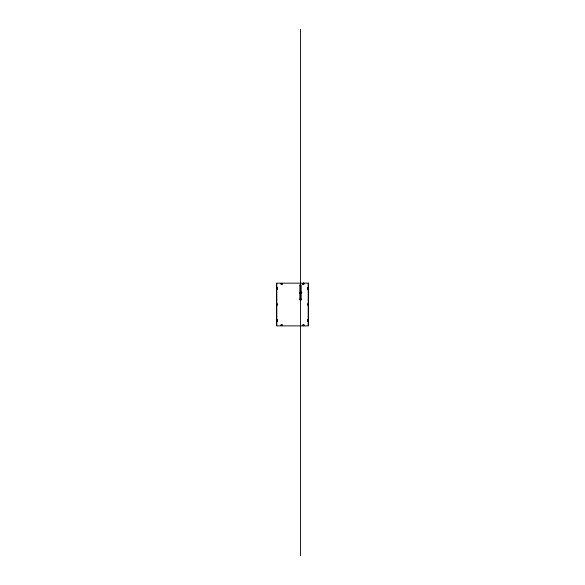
<?xml version="1.0" encoding="UTF-8"?>
<svg xmlns="http://www.w3.org/2000/svg" width="585" height="585" viewBox="0 0 585 585"><rect width="100%" height="100%" fill="white"/><g stroke="black" fill="none" stroke-linecap="round" stroke-linejoin="round"><path stroke-width="0.88" d="M280.902 284.156L282.255 283.82L280.902 283.484M302.913 283.476C303.798 286.701 302.847 281.049 304.098 283.484M280.902 325.545L282.255 325.216L280.902 324.88M302.913 324.865C303.725 328.105 302.942 322.459 304.098 324.88M282.036 284.2L281.378 283.791L282.058 283.454M282.036 325.596L281.378 325.187L282.058 324.851M302.876 284.156L304.098 284.156M276.807 287.579L277.48 287.579L277.48 289.414M308.193 287.579L307.52 287.579L307.52 289.414M276.807 288.054L277.48 288.054M307.52 288.054L308.193 288.054M276.807 288.931L277.48 288.931M307.52 288.931L308.193 288.931M300.01 292.164L301.794 292.164M299.747 292.836L301.794 292.836M299.747 293.165L301.648 293.165M299.739 299.176L301.575 299.176M276.807 304.083L277.48 304.083M307.52 304.083L308.193 304.083M276.807 304.953L277.48 304.953M307.52 304.953L308.193 304.953M276.807 320.105L277.48 320.105M307.52 320.105L308.193 320.105M276.807 320.982L277.48 320.982M307.52 320.982L308.193 320.982M302.876 325.545L304.098 325.545M308.193 283.484L308.193 325.545M307.52 319.622L307.52 321.457M303.622 283.484L303.622 284.156M303.622 324.88L303.622 325.545M302.745 283.484L302.745 284.156M302.745 324.88L302.745 325.545M300.514 29.25L300.514 555.75M282.255 283.484L282.255 284.156M282.255 324.88L282.255 325.545M281.378 283.484L281.378 284.156M281.378 324.88L281.378 325.545M277.48 319.622L277.48 321.457M276.807 283.484L276.807 325.545M276.705 288.464C277.751 289.904 277.612 286.994 276.712 288.434M276.705 304.492C277.838 305.889 277.48 302.986 276.712 304.434M276.705 320.514C277.86 321.918 277.451 318.971 276.712 320.485M299.849 285.114L299.849 299.886L300.558 300.507L301.18 299.886L301.18 285.114L300.558 284.493L299.849 285.07M307.417 288.464C308.463 289.904 308.324 286.994 307.425 288.434M307.417 304.492C308.551 305.889 308.193 302.986 307.425 304.434M307.417 320.514C308.573 321.918 308.156 318.971 307.425 320.485M308.522 283.155L276.478 283.155L276.478 325.882L308.522 325.882L308.522 283.155"/></g></svg>
